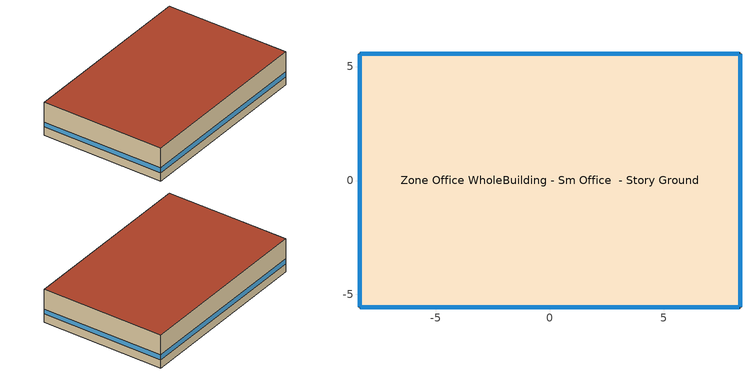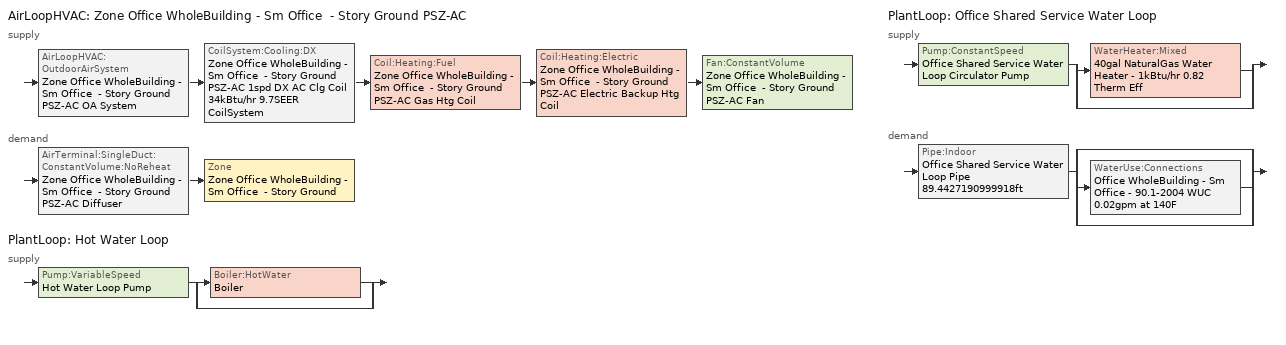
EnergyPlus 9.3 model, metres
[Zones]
Zone Office WholeBuilding - Sm Office  - Story Ground
 floor ground (Typical Insulated Carpeted 6in Slab Floor): -8.35,-5.56 -8.35,5.56 8.35,5.56 8.35,-5.56 z0
 wall outside (Typical Insulated Exterior Mass Wall R-8.13): -8.35,5.56 -8.35,-5.56 8.35,-5.56 8.35,5.56 -8.35,5.56 z0:3.05
 window (U 0.57 SHGC 0.49 Dbl Blue 6mm/6mm Air): -8.35,5.54 -8.35,-5.54 / 8.32,5.56 -8.32,5.56 / 8.35,-5.54 8.35,5.54 / -8.32,-5.56 8.32,-5.56 z0.76:1.22
 roof outside (Typical IEAD Roof R-15.87): 8.35,-5.56 8.35,5.56 -8.35,5.56 -8.35,-5.56 z3.05
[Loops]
AirLoopHVAC 'Zone Office WholeBuilding - Sm Office  - Story Ground PSZ-AC'
 supply: AirLoopHVAC:OutdoorAirSystem 'Zone Office WholeBuilding - Sm Office  - Story Ground PSZ-AC OA System' > CoilSystem:Cooling:DX 'Zone Office WholeBuilding - Sm Office  - Story Ground PSZ-AC 1spd DX AC Clg Coil 34kBtu/hr 9.7SEER CoilSystem' > Coil:Heating:Fuel 'Zone Office WholeBuilding - Sm Office  - Story Ground PSZ-AC Gas Htg Coil' > Coil:Heating:Electric 'Zone Office WholeBuilding - Sm Office  - Story Ground PSZ-AC Electric Backup Htg Coil' > Fan:ConstantVolume 'Zone Office WholeBuilding - Sm Office  - Story Ground PSZ-AC Fan'
 demand: AirTerminal:SingleDuct:ConstantVolume:NoReheat 'Zone Office WholeBuilding - Sm Office  - Story Ground PSZ-AC Diffuser' > Zone 'Zone Office WholeBuilding - Sm Office  - Story Ground'
PlantLoop 'Hot Water Loop'
 supply: Pump:VariableSpeed 'Hot Water Loop Pump' > split
  | Boiler:HotWater 'Boiler'
  | bypass
PlantLoop 'Office Shared Service Water Loop'
 supply: Pump:ConstantSpeed 'Office Shared Service Water Loop Circulator Pump' > split
  | WaterHeater:Mixed '40gal NaturalGas Water Heater - 1kBtu/hr 0.82 Therm Eff'
  | bypass
 demand: Pipe:Indoor 'Office Shared Service Water Loop Pipe 89.4427190999918ft' > split
  | bypass
  | WaterUse:Connections 'Office WholeBuilding - Sm Office - 90.1-2004 WUC 0.02gpm at 140F'
  | bypass
[Building]
90.1-2004|SmallOffice: Terrain=City
[Site:Location]
Denver Centennial  Golden   Nr_CO_USA: Latitude {deg}=39.74; Longitude {deg}=-105.18; Time Zone {hr}=-7; Elevation {m}=1829
[Site:GroundTemperature:FCfactorMethod]
January Ground Temperature {C}=7.1; February Ground Temperature {C}=3; March Ground Temperature {C}=-1; April Ground Temperature {C}=0.8; May Ground Temperature {C}=-0.2; June Ground Temperature {C}=4.8; July Ground Temperature {C}=6.1; August Ground Temperature {C}=13.7; September Ground Temperature {C}=22.2; October Ground Temperature {C}=22.7; November Ground Temperature {C}=21.7; December Ground Temperature {C}=18.5
[Site:WaterMainsTemperature]
Calculation Method=Correlation; Annual Average Outdoor Air Temperature {C}=9.7; Maximum Difference In Monthly Average Outdoor Air Temperatures {deltaC}=22.8
[SizingPeriod:DesignDay] Day of Month=21; Dry-Bulb Temperature Range Modifier Type=DefaultMultipliers; Humidity Condition Type=Wetbulb; Barometric Pressure {Pa}=81198; Rain Indicator=No; Snow Indicator=No; Daylight Saving Time Indicator=No
Name | Month | Day Type | Maximum Dry-Bulb Temperature {C} | Daily Dry-Bulb Temperature Range {deltaC} | Wetbulb or DewPoint at Maximum Dry-Bulb {C} | Wind Speed {m/s} | Wind Direction {deg} | Solar Model Indicator | ASHRAE Clear Sky Optical Depth for Beam Irradiance (taub) | ASHRAE Clear Sky Optical Depth for Diffuse Irradiance (taud) | Sky Clearness
Denver Centennial  Golden   N Ann Clg .4% Condns DB=>MWB 1 | 7 | SummerDesignDay | 33 | 15.2 | 15.7 | 4.9 | 0 | ASHRAETau | 0.424 | 2.025
Denver Centennial  Golden   N Ann Clg .4% Condns WB=>MDB 1 | 7 | SummerDesignDay | 27.3 | 15.2 | 18.4 | 4.9 | 0 | ASHRAETau | 0.424 | 2.025
Denver Centennial  Golden   N Ann Htg 99.6% Condns DB 1 | 12 | WinterDesignDay | -18.8 | 0 | -18.8 | 3 | 340 | ASHRAEClearSky |  |  | 0
[Material] Thermal Absorptance=0.9
Name | Roughness | Thickness {m} | Conductivity {W/m-K} | Density {kg/m3} | Specific Heat {J/kg-K} | Solar Absorptance | Visible Absorptance
1/2IN Gypsum | Smooth | 0.0127 | 0.16 | 784.9 | 830 | 0.4 | 0.4
1IN Stucco | Smooth | 0.0253 | 0.6918 | 1858 | 837 | 0.7 | 0.92
6 in. Normalweight Concrete Floor | MediumRough | 0.1524 | 2.31 | 2322 | 832 | 0.7 | 0.7
8IN CONCRETE HW RefBldg | Rough | 0.2032 | 1.311 | 2240 | 836.8 | 0.7 | 0.7
Copper pipe 0.75in type L | Smooth | 0.001143 | 386 | 8906.27 | 385.1856 | 0.7 | 0.7
Fiberglass batt 0.5in | Smooth | 0.0127 | 0.0663448 | 11.2129 | 837.36 | 0.7 | 0.7
Metal Roof Surface | Smooth | 0.0008 | 45.28 | 7824 | 500 | 0.7 | 0.7
Roof Membrane | VeryRough | 0.0095 | 0.16 | 1121.29 | 1460 | 0.7 | 0.7
[Material:NoMass] Roughness=Smooth; Thermal Absorptance=0.9; Solar Absorptance=0.7
Name | Thermal Resistance {m2-K/W} | Visible Absorptance
Typical Carpet Pad | 0.21648 | 0.8
Typical Insulation R-14.76 | 2.59864 | 0.7
Typical Insulation R-5.74 | 1.01115 | 0.7
[WindowMaterial:Gas]
AIR 6MM: Gas Type=Air; Thickness {m}=0.0063
[WindowMaterial:Glazing] Optical Data Type=SpectralAverage; Thickness {m}=0.006; Infrared Transmittance at Normal Incidence=0; Front Side Infrared Hemispherical Emissivity=0.84; Back Side Infrared Hemispherical Emissivity=0.84; Conductivity {W/m-K}=0.9; Dirt Correction Factor for Solar and Visible Transmittance=1; Solar Diffusing=No
Name | Solar Transmittance at Normal Incidence | Front Side Solar Reflectance at Normal Incidence | Back Side Solar Reflectance at Normal Incidence | Visible Transmittance at Normal Incidence | Front Side Visible Reflectance at Normal Incidence | Back Side Visible Reflectance at Normal Incidence
BLUE 6MM | 0.48 | 0.05 | 0.05 | 0.57 | 0.06 | 0.06
CLEAR 6MM | 0.775 | 0.071 | 0.071 | 0.881 | 0.08 | 0.08
[Construction]
Copper pipe 0.75in type L with 0.5in fiberglass batt: Fiberglass batt 0.5in, Copper pipe 0.75in type L
Typical IEAD Roof R-15.87: Roof Membrane, Typical Insulation R-14.76, Metal Roof Surface
Typical Insulated Carpeted 6in Slab Floor: 6 in. Normalweight Concrete Floor, Typical Carpet Pad
Typical Insulated Exterior Mass Wall R-8.13: 1IN Stucco, 8IN CONCRETE HW RefBldg, Typical Insulation R-5.74, 1/2IN Gypsum
U 0.57 SHGC 0.49 Dbl Blue 6mm/6mm Air: BLUE 6MM, AIR 6MM, CLEAR 6MM
[Zone]
Zone Office WholeBuilding - Sm Office  - Story Ground: Multiplier=1
[ZoneInfiltration:DesignFlowRate]
Office WholeBuilding - Sm Office  - Story Ground Infiltration: Zone or ZoneList=Zone Office WholeBuilding - Sm Office  - Story Ground; Schedule=Always On Discrete; Design Flow Rate Calculation Method=Flow/ExteriorArea; Flow per Exterior Surface Area {m3/s-m2}=0.000489267; Constant Term Coefficient=0; Temperature Term Coefficient=0; Velocity Term Coefficient=0.224; Velocity Squared Term Coefficient=0
[ZoneControl:Thermostat]
Zone Office WholeBuilding - Sm Office  - Story Ground Thermostat: Zone or ZoneList=Zone Office WholeBuilding - Sm Office  - Story Ground; Control Type Schedule=Zone Office WholeBuilding - Sm Office  - Story Ground Thermostat Schedule; Control 1=Office WholeBuilding - Sm Office - 90.1-2004 Thermostat
[ThermostatSetpoint:DualSetpoint]
Office WholeBuilding - Sm Office - 90.1-2004 Thermostat: Heating Setpoint Temperature Schedule=OfficeSmall HTGSETP_SCH_NO_OPTIMUM; Cooling Setpoint Temperature Schedule=OfficeSmall CLGSETP_SCH_NO_OPTIMUM
[AirTerminal:SingleDuct:ConstantVolume:NoReheat]
Zone Office WholeBuilding - Sm Office  - Story Ground PSZ-AC Diffuser: Availability Schedule=Always On Discrete; Maximum Air Flow Rate {m3/s}=AutoSize
[Zone equipment]
Zone Office WholeBuilding - Sm Office  - Story Ground: Zone Office WholeBuilding - Sm Office  - Story Ground PSZ-AC Diffuser
[Sizing:Zone]
Zone Office WholeBuilding - Sm Office  - Story Ground: Zone Cooling Design Supply Air Temperature Input Method=SupplyAirTemperature; Zone Cooling Design Supply Air Temperature {C}=12.7778; Zone Cooling Design Supply Air Temperature Difference {deltaC}=11.11; Zone Heating Design Supply Air Temperature Input Method=SupplyAirTemperature; Zone Heating Design Supply Air Temperature {C}=50; Zone Heating Design Supply Air Temperature Difference {deltaC}=11.11; Zone Cooling Design Supply Air Humidity Ratio {kgWater/kgDryAir}=0.0085; Zone Heating Design Supply Air Humidity Ratio {kgWater/kgDryAir}=0.008; Design Specification Outdoor Air Object=Office WholeBuilding - Sm Office Ventilation; Cooling Design Air Flow Method=DesignDay; Cooling Design Air Flow Rate {m3/s}=0; Cooling Minimum Air Flow per Zone Floor Area {m3/s-m2}=0.000762; Cooling Minimum Air Flow {m3/s}=0; Cooling Minimum Air Flow Fraction=0; Heating Design Air Flow Method=DesignDay; Heating Design Air Flow Rate {m3/s}=0; Heating Maximum Air Flow per Zone Floor Area {m3/s-m2}=0.002032; Heating Maximum Air Flow {m3/s}=0.141576; Heating Maximum Air Flow Fraction=0.3; Account for Dedicated Outdoor Air System=No
[Controller:MechanicalVentilation]
Controller Mechanical Ventilation 1: Availability Schedule=Always On Discrete; Demand Controlled Ventilation=No; System Outdoor Air Method=ZoneSum; Zone or ZoneList Name 1=Zone Office WholeBuilding - Sm Office  - Story Ground; Design Specification Outdoor Air Object Name 1=Office WholeBuilding - Sm Office Ventilation
[DesignSpecification:OutdoorAir]
Office WholeBuilding - Sm Office Ventilation: Outdoor Air Method=Sum; Outdoor Air Flow per Person {m3/s-person}=0; Outdoor Air Flow per Zone Floor Area {m3/s-m2}=0.000508; Outdoor Air Flow per Zone {m3/s}=0; Outdoor Air Flow Air Changes per Hour {1/hr}=0
[AirLoopHVAC]
Zone Office WholeBuilding - Sm Office  - Story Ground PSZ-AC: Design Supply Air Flow Rate {m3/s}=AutoSize
[Sizing:System]
Zone Office WholeBuilding - Sm Office  - Story Ground PSZ-AC: Type of Load to Size On=Sensible; Design Outdoor Air Flow Rate {m3/s}=Autosize; Central Heating Maximum System Air Flow Ratio=1; Preheat Design Temperature {C}=7.22222; Preheat Design Humidity Ratio {kgWater/kgDryAir}=0.008; Precool Design Temperature {C}=12.7778; Precool Design Humidity Ratio {kgWater/kgDryAir}=0.008; Central Cooling Design Supply Air Temperature {C}=12.7778; Central Heating Design Supply Air Temperature {C}=50; Type of Zone Sum to Use=Coincident; 100% Outdoor Air in Cooling=No; 100% Outdoor Air in Heating=No; Central Cooling Design Supply Air Humidity Ratio {kgWater/kgDryAir}=0.0085; Central Heating Design Supply Air Humidity Ratio {kgWater/kgDryAir}=0.008; Cooling Supply Air Flow Rate Method=DesignDay; Cooling Supply Air Flow Rate {m3/s}=0; Cooling Supply Air Flow Rate Per Floor Area {m3/s-m2}=0.00996765; Cooling Fraction of Autosized Cooling Supply Air Flow Rate=1; Cooling Supply Air Flow Rate Per Unit Cooling Capacity {m3/s-W}=3.94755e-05; Heating Supply Air Flow Rate Method=DesignDay; Heating Supply Air Flow Rate {m3/s}=0; Heating Supply Air Flow Rate Per Floor Area {m3/s-m2}=0.00996765; Heating Fraction of Autosized Heating Supply Air Flow Rate=1; Heating Fraction of Autosized Cooling Supply Air Flow Rate=1; Heating Supply Air Flow Rate Per Unit Heating Capacity {m3/s-W}=3.15882e-05; System Outdoor Air Method=ZoneSum; Zone Maximum Outdoor Air Fraction=1; Cooling Design Capacity Method=CoolingDesignCapacity; Cooling Design Capacity {W}=Autosize; Cooling Design Capacity Per Floor Area {W/m2}=234.7; Fraction of Autosized Cooling Design Capacity=1; Heating Design Capacity Method=HeatingDesignCapacity; Heating Design Capacity {W}=Autosize; Heating Design Capacity Per Floor Area {W/m2}=157; Fraction of Autosized Heating Design Capacity=1; Central Cooling Capacity Control Method=OnOff
[AvailabilityManager:NightCycle]
Availability Manager Night Cycle 1: Applicability Schedule=Always On Discrete; Fan Schedule=Zone Office WholeBuilding - Sm Office  - Story Ground PSZ-AC Occ Sch; Control Type=CycleOnAny; Thermostat Tolerance {deltaC}=1; Cycling Run Time Control Type=FixedRunTime; Cycling Run Time {s}=1800
[Controller:OutdoorAir]
Zone Office WholeBuilding - Sm Office  - Story Ground PSZ-AC OA System Controller: Minimum Outdoor Air Flow Rate {m3/s}=Autosize; Maximum Outdoor Air Flow Rate {m3/s}=Autosize; Economizer Control Type=NoEconomizer; Economizer Control Action Type=ModulateFlow; Economizer Maximum Limit Dry-Bulb Temperature {C}=28; Economizer Maximum Limit Enthalpy {J/kg}=64000; Lockout Type=LockoutWithCompressor; Minimum Limit Type=FixedMinimum; Minimum Outdoor Air Schedule=Always On Discrete; Mechanical Ventilation Controller=Controller Mechanical Ventilation 1; High Humidity Control=No; Control High Indoor Humidity Based on Outdoor Humidity Ratio=Yes; Heat Recovery Bypass Control Type=BypassWhenWithinEconomizerLimits
[AvailabilityManager:Scheduled]
Zone Office WholeBuilding - Sm Office  - Story Ground PSZ-AC OA System Availability Manager: Schedule=Always On Discrete
[SetpointManager:MixedAir] Control Variable=Temperature
Name | Setpoint Node or NodeList
Zone Office WholeBuilding - Sm Office  - Story Ground PSZ-AC Mixed Air Node OS Default SPM | Zone Office WholeBuilding - Sm Office  - Story Ground PSZ-AC Mixed Air Node
Zone Office WholeBuilding - Sm Office  - Story Ground PSZ-AC 1spd DX AC Clg Coil Outlet Air Node OS Default SPM | Zone Office WholeBuilding - Sm Office  - Story Ground PSZ-AC 1spd DX AC Clg Coil Outlet Air Node
Zone Office WholeBuilding - Sm Office  - Story Ground PSZ-AC Gas Htg Coil Outlet Air Node OS Default SPM | Zone Office WholeBuilding - Sm Office  - Story Ground PSZ-AC Gas Htg Coil Outlet Air Node
Zone Office WholeBuilding - Sm Office  - Story Ground PSZ-AC Electric Backup Htg Coil Outlet Air Node OS Default SPM | Zone Office WholeBuilding - Sm Office  - Story Ground PSZ-AC Electric Backup Htg Coil Outlet Air Node
[CoilSystem:Cooling:DX]
Zone Office WholeBuilding - Sm Office  - Story Ground PSZ-AC 1spd DX AC Clg Coil 34kBtu/hr 9.7SEER CoilSystem: Availability Schedule=Always On Discrete; Cooling Coil=UTSS Coil 0
[Coil:Heating:Fuel]
Zone Office WholeBuilding - Sm Office  - Story Ground PSZ-AC Gas Htg Coil: Availability Schedule=Always On Discrete; Fuel Type=NaturalGas; Burner Efficiency=0.8; Nominal Capacity {W}=AutoSize; Parasitic Electric Load {W}=0; Parasitic Fuel Load {W}=0
[Coil:Heating:Electric]
Zone Office WholeBuilding - Sm Office  - Story Ground PSZ-AC Electric Backup Htg Coil: Availability Schedule=Always On Discrete; Efficiency=1; Nominal Capacity {W}=Autosize
[Fan:ConstantVolume]
Zone Office WholeBuilding - Sm Office  - Story Ground PSZ-AC Fan: Availability Schedule=Zone Office WholeBuilding - Sm Office  - Story Ground PSZ-AC Occ Sch; Fan Total Efficiency=0.53625; Pressure Rise {Pa}=622.722; Maximum Flow Rate {m3/s}=AutoSize; Motor Efficiency=0.825; Motor In Airstream Fraction=1
[SetpointManager:SingleZone:Reheat]
Zone Office WholeBuilding - Sm Office  - Story Ground Setpoint Manager SZ Reheat: Control Variable=Temperature; Minimum Supply Air Temperature {C}=12.7778; Maximum Supply Air Temperature {C}=50; Control Zone=Zone Office WholeBuilding - Sm Office  - Story Ground; Setpoint Node or NodeList=Zone Office WholeBuilding - Sm Office  - Story Ground PSZ-AC Supply Outlet Node
[PlantLoop] Fluid Type=Water; Minimum Loop Temperature {C}=10; Maximum Loop Flow Rate {m3/s}=Autosize; Minimum Loop Flow Rate {m3/s}=0; Plant Loop Volume {m3}=Autocalculate; Load Distribution Scheme=Optimal; Plant Loop Demand Calculation Scheme=SingleSetpoint
Name | Plant Equipment Operation Scheme | Maximum Loop Temperature {C}
Hot Water Loop | Hot Water Loop Operation Schemes | 100
Office Shared Service Water Loop | Office Shared Service Water Loop Operation Schemes | 60
[Sizing:Plant] Loop Type=Heating; Sizing Option=NonCoincident; Zone Timesteps in Averaging Window=1; Coincident Sizing Factor Mode=None
Name | Design Loop Exit Temperature {C} | Loop Design Temperature Difference {deltaC}
Hot Water Loop | 82.2222 | 11.1111
Office Shared Service Water Loop | 60 | 5
[Pump:VariableSpeed]
Hot Water Loop Pump: Design Maximum Flow Rate {m3/s}=Autosize; Design Pump Head {Pa}=179344; Design Power Consumption {W}=Autosize; Motor Efficiency=1; Fraction of Motor Inefficiencies to Fluid Stream=0; Coefficient 1 of the Part Load Performance Curve=0; Coefficient 2 of the Part Load Performance Curve=1; Coefficient 3 of the Part Load Performance Curve=0; Coefficient 4 of the Part Load Performance Curve=0; Design Minimum Flow Rate {m3/s}=0; Pump Control Type=Intermittent; Skin Loss Radiative Fraction=0.5; Design Power Sizing Method=PowerPerFlowPerPressure; Design Electric Power per Unit Flow Rate {W/(m3/s)}=348701.1; Design Shaft Power per Unit Flow Rate per Unit Head {W/((m3/s)-Pa)}=1.28205; Design Minimum Flow Rate Fraction=0
[Boiler:HotWater]
Boiler: Fuel Type=NaturalGas; Nominal Capacity {W}=Autosize; Nominal Thermal Efficiency=0.78; Efficiency Curve Temperature Evaluation Variable=LeavingBoiler; Design Water Flow Rate {m3/s}=Autosize; Minimum Part Load Ratio=0; Maximum Part Load Ratio=1.2; Optimum Part Load Ratio=1; Water Outlet Upper Temperature Limit {C}=95; Boiler Flow Mode=LeavingSetpointModulated; Parasitic Electric Load {W}=0; Sizing Factor=1
[SetpointManager:Scheduled] Control Variable=Temperature
Name | Schedule | Setpoint Node or NodeList
Hot Water Loop Setpoint Manager | Hot Water Loop Temp - 180F | Hot Water Loop Supply Outlet Node
Service hot water setpoint manager | Service Water Loop Temp - 140F | Office Shared Service Water Loop Supply Outlet Node
[PlantEquipmentOperationSchemes] Control Scheme Object Type 1=PlantEquipmentOperation:HeatingLoad; Control Scheme Schedule Name 1=Always On Discrete
Name | Control Scheme Name 1
Hot Water Loop Operation Schemes | Hot Water Loop Heating Operation Scheme
Office Shared Service Water Loop Operation Schemes | Office Shared Service Water Loop Heating Operation Scheme
[PlantEquipmentOperation:HeatingLoad] Load Range Lower Limit 1 {W}=0; Load Range Upper Limit 1 {W}=1000000000
Name | Range Equipment List Name 1
Hot Water Loop Heating Operation Scheme | Hot Water Loop Heating Equipment List
Office Shared Service Water Loop Heating Operation Scheme | Office Shared Service Water Loop Heating Equipment List
[PlantEquipmentList]
Hot Water Loop Heating Equipment List: Boiler:HotWater, Boiler
Office Shared Service Water Loop Heating Equipment List: WaterHeater:Mixed, 40gal NaturalGas Water Heater - 1kBtu/hr 0.82 Therm Eff
[Pump:ConstantSpeed]
Office Shared Service Water Loop Circulator Pump: Design Flow Rate {m3/s}=Autosize; Design Pump Head {Pa}=29890.7; Design Power Consumption {W}=Autosize; Motor Efficiency=0.825; Fraction of Motor Inefficiencies to Fluid Stream=0; Pump Control Type=Intermittent; Design Power Sizing Method=PowerPerFlowPerPressure; Design Electric Power per Unit Flow Rate {W/(m3/s)}=348701.1; Design Shaft Power per Unit Flow Rate per Unit Head {W-s/m3-Pa}=1.28205
[WaterHeater:Mixed]
40gal NaturalGas Water Heater - 1kBtu/hr 0.82 Therm Eff: Tank Volume {m3}=0.151416; Setpoint Temperature Schedule=Service Water Loop Temp - 140F; Deadband Temperature Difference {deltaC}=2; Maximum Temperature Limit {C}=60; Heater Control Type=Cycle; Heater Maximum Capacity {W}=335.578; Heater Ignition Minimum Flow Rate {m3/s}=0; Heater Ignition Delay {s}=0; Heater Fuel Type=NaturalGas; Heater Thermal Efficiency=0.82; Off Cycle Parasitic Fuel Consumption Rate {W}=0; Off Cycle Parasitic Fuel Type=NaturalGas; Off Cycle Parasitic Heat Fraction to Tank=0; On Cycle Parasitic Fuel Consumption Rate {W}=0; On Cycle Parasitic Fuel Type=NaturalGas; On Cycle Parasitic Heat Fraction to Tank=0; Ambient Temperature Indicator=Schedule; Ambient Temperature Schedule=Water Heater Ambient Temp Schedule - 71.6f; Off Cycle Loss Coefficient to Ambient Temperature {W/K}=0.156727; Off Cycle Loss Fraction to Zone=1; On Cycle Loss Coefficient to Ambient Temperature {W/K}=0.156727; On Cycle Loss Fraction to Zone=1; Use Side Effectiveness=1; Source Side Effectiveness=1; Use Side Design Flow Rate {m3/s}=Autosize; Source Side Design Flow Rate {m3/s}=Autosize; Indirect Water Heating Recovery Time {hr}=1.5; Source Side Flow Control Mode=IndirectHeatPrimarySetpoint
[Pipe:Indoor]
Office Shared Service Water Loop Pipe 89.4427190999918ft: Construction=Copper pipe 0.75in type L with 0.5in fiberglass batt; Environment Type=Schedule; Ambient Temperature Schedule=Office Shared Service Water Loop Piping Air Temp - 70F; Ambient Air Velocity Schedule=Office Shared Service Water Loop Piping Air Velocity - 0.67mph; Pipe Inside Diameter {m}=0.019939; Pipe Length {m}=27.2621
[WaterUse:Connections]
Office WholeBuilding - Sm Office - 90.1-2004 WUC 0.02gpm at 140F: Water Use Equipment Name 1=Office WholeBuilding - Sm Office - 90.1-2004 Service Water Use 0.02gpm at 140F
[WaterUse:Equipment]
Office WholeBuilding - Sm Office - 90.1-2004 Service Water Use 0.02gpm at 140F: Peak Flow Rate {m3/s}=1.14668e-06; Flow Rate Fraction Schedule=OfficeSmall BLDG_SWH_SCH; Target Temperature Schedule=Mixed Water At Faucet Temp - 140F; Sensible Fraction Schedule=Fraction Sensible - 0.2; Latent Fraction Schedule=Fraction Latent - 0.05
[Exterior:Lights] Control Option=AstronomicalClock
Name | Schedule | Design Level {W}
Building Facades | Schedule Ruleset 1 | 365.148
Main Entries | Always On Discrete | 240
Other Doors | Always On Discrete | 32
Parking Areas and Drives | Always On Discrete | 486
[UtilityCost:Tariff]
Name | Output Meter | Conversion Factor Choice | Demand Window Length | Monthly Charge or Variable | Energy Conversion Factor
Electricity Tariff | ElectricityPurchased:Facility | kWh | Day | 120
Gas Tariff | Gas:Facility | Therm | Day | 50
Water Tariff | Water:Facility | UserDefined |  | 0 | 1
DistrictHeating Tariff | DistrictHeating:Facility | Therm | Day | 0
DistrictCooling Tariff | DistrictCooling:Facility | Therm | Day | 0
[UtilityCost:Charge:Simple] Season=Annual
Name | Utility Cost Charge Simple | Tariff | Source Variable | Category Variable | Cost per Unit Value or Variable
 | ElectricityTariffEnergyCharge | Electricity Tariff | totalEnergy | EnergyCharges | 0.12
 | ElectricityTariffDemandCharge | Electricity Tariff | totalDemand | DemandCharges | 12
 | GasTariffEnergyCharge | Gas Tariff | totalEnergy | EnergyCharges | 0.5
 | WaterTariffEnergyCharge | Water Tariff | totalEnergy | EnergyCharges | 1.32086
 | DistrictHeatingTariffEnergyCharge | DistrictHeating Tariff | totalEnergy | EnergyCharges | 0.2
 | DistrictCoolingTariffEnergyCharge | DistrictCooling Tariff | totalEnergy | EnergyCharges | 0.2
[Coil:Cooling:DX:SingleSpeed:ThermalStorage]
UTSS Coil 0: Operating Mode Control Method=EMSControlled; Operation Mode Control Schedule=Simple User Sched; Storage Type=Ice; Ice Storage Capacity {GJ}=AutoSize; Storage Capacity Sizing Factor {hr}=6; Storage Tank to Ambient U-value Times Area Heat Transfer Coefficient {W/K}=7.913; Rated Evaporator Air Flow Rate {m3/s}=AutoSize; Cooling Only Mode Available=Yes; Cooling Only Mode Rated Total Evaporator Cooling Capacity {W}=Autosize; Cooling Only Mode Rated Sensible Heat Ratio=0.7; Cooling Only Mode Rated COP {W/W}=3.14722; Cooling Only Mode Total Evaporator Cooling Capacity Function of Temperature Curve=CoilClgDXQRatio_fTwbToadbSI; Cooling Only Mode Total Evaporator Cooling Capacity Function of Flow Fraction Curve=CoilClgDXSnglQRatio_fCFMRatio; Cooling Only Mode Energy Input Ratio Function of Temperature Curve=CoilClgDXEIRRatio_fTwbToadbSI; Cooling Only Mode Energy Input Ratio Function of Flow Fraction Curve=CoilClgDXSnglEIRRatio_fCFMRatio; Cooling Only Mode Part Load Fraction Correlation Curve=CoilClgDXEIRRatio_fQFrac; Cooling Only Mode Sensible Heat Ratio Function of Temperature Curve=Cool-SHR-fT; Cooling Only Mode Sensible Heat Ratio Function of Flow Fraction Curve=Cool-SHR-fFF; Cooling And Charge Mode Available=No; Cooling And Charge Mode Rated Total Evaporator Cooling Capacity {W}=AutoSize; Cooling And Charge Mode Capacity Sizing Factor=1; Cooling And Charge Mode Rated Storage Charging Capacity {W}=AutoSize; Cooling And Charge Mode Storage Capacity Sizing Factor=0.86; Cooling And Charge Mode Rated Sensible Heat Ratio=0.7; Cooling And Charge Mode Cooling Rated COP {W/W}=3.66668; Cooling And Charge Mode Charging Rated COP {W/W}=2.17; Cooling And Charge Mode Total Evaporator Cooling Capacity Function of Temperature Curve=CoolCharge-Cool-Cap-fT; Cooling And Charge Mode Total Evaporator Cooling Capacity Function of Flow Fraction Curve=ConstantCubic; Cooling And Charge Mode Evaporator Energy Input Ratio Function of Temperature Curve=CoolCharge-Cool-EIR-fT; Cooling And Charge Mode Evaporator Energy Input Ratio Function of Flow Fraction Curve=ConstantCubic; Cooling And Charge Mode Evaporator Part Load Fraction Correlation Curve=Cool-PLF-fPLR; Cooling And Charge Mode Storage Charge Capacity Function of Total Evaporator PLR Curve=ConstantCubic; Cooling And Charge Mode Storage Energy Input Ratio Function of Flow Fraction Curve=ConstantCubic; Cooling And Charge Mode Storage Energy Part Load Fraction Correlation Curve=ConstantCubic; Cooling And Charge Mode Sensible Heat Ratio Function of Temperature Curve=Cool-SHR-fT; Cooling And Charge Mode Sensible Heat Ratio Function of Flow Fraction Curve=Cool-SHR-fFF; Cooling And Discharge Mode Available=No; Charge Only Mode Available=Yes; Charge Only Mode Rated Storage Charging Capacity {W}=AutoSize; Charge Only Mode Capacity Sizing Factor=0.8; Charge Only Mode Charging Rated COP {W/W}=3.09; Charge Only Mode Storage Charge Capacity Function of Temperature Curve=ChargeOnly-Cap-fT; Charge Only Mode Storage Energy Input Ratio Function of Temperature Curve=ChargeOnly-EIR-fT; Discharge Only Mode Available=Yes; Discharge Only Mode Rated Storage Discharging Capacity {W}=AutoSize; Discharge Only Mode Capacity Sizing Factor=1.37; Discharge Only Mode Rated Sensible Heat Ratio=0.64; Discharge Only Mode Rated COP {W/W}=63.6; Discharge Only Mode Storage Discharge Capacity Function of Temperature Curve=Discharge-Cap-fT; Discharge Only Mode Storage Discharge Capacity Function of Flow Fraction Curve=Discharge-Cap-fFF; Discharge Only Mode Energy Input Ratio Function of Temperature Curve=ConstantBi; Discharge Only Mode Energy Input Ratio Function of Flow Fraction Curve=ConstantCubic; Discharge Only Mode Part Load Fraction Correlation Curve=ConstantCubic; Discharge Only Mode Sensible Heat Ratio Function of Temperature Curve=Discharge-SHR-fT-NREL; Discharge Only Mode Sensible Heat Ratio Function of Flow Fraction Curve=Discharge-SHR-fFF; Ancillary Electric Power {W}=0; Cold Weather Operation Minimum Outdoor Air Temperature {C}=2; Cold Weather Operation Ancillary Power {W}=0; Condenser Design Air Flow Rate {m3/s}=autocalculate; Condenser Air Flow Sizing Factor=1.25; Condenser Type=AirCooled
[EnergyManagementSystem:Sensor]
Name | Output:Variable or Output:Meter Index Key | Output:Variable or Output:Meter
TESIntendedSchedule | Simple User Sched | Schedule Value
UTSS_Coil_0_sTES | UTSS Coil 0 | Cooling Coil Ice Thermal Storage End Fraction
[EnergyManagementSystem:Actuator]
UTSS_Coil_0_OpMode: Actuated Component Unique=UTSS Coil 0; Actuated Component Type=Coil:Cooling:DX:SingleSpeed:ThermalStorage; Actuated Component Control Type=Operating Mode
[EnergyManagementSystem:GlobalVariable]
UTSS_Coil_0_MinSOC
[EnergyManagementSystem:Program]
UTSS_Coil_0_Control: SET UTSS_Coil_0_OpMode = TESIntendedSchedule; IF CurrentEnvironment == 1; SET UTSS_Coil_0_MinSOC = 1; ENDIF; IF (UTSS_Coil_0_OpMode == 5); IF ( UTSS_Coil_0_sTES < 0.05 ); SET UTSS_Coil_0_OpMode = 1; ENDIF; SET UTSS_Coil_0_MinSOC = UTSS_Coil_0_sTES; ENDIF; IF (UTSS_Coil_0_OpMode == 4); IF ( UTSS_Coil_0_sTES > 0.99 ); SET UTSS_Coil_0_OpMode = 1; ENDIF; ENDIF
[EnergyManagementSystem:ProgramCallingManager]
UTSS_Coil_0_TES_PrgmCallMgr: AfterPredictorAfterHVACManagers; UTSS_Coil_0_Control
[Schedule:Compact]
Zone Office WholeBuilding - Sm Office  - Story Ground Thermostat Schedule: Through: 12/31, For: AllDays, Until: 24:00, 4
Simple User Sched: Through: 12/31, For: AllDays, Until: 07:00, 4, Until: 12:00, 1, Until: 18:00, 5, Until: 22:00, 1, Until: 24:00, 4
[Schedule:Day:Interval]
OfficeSmall HTGSETP_SCH_NO_OPTIMUM Default; OfficeSmall HTGSETP_SCH_NO_OPTIMUM Summer Design Day: No, 24:00, 15.56
OfficeSmall HTGSETP_SCH_NO_OPTIMUM Wkdy Day: No, 06:00, 15.56, 19:00, 21.11, 24:00, 15.56
OfficeSmall HTGSETP_SCH_NO_OPTIMUM Winter Design Day: No, 24:00, 21.11
OfficeSmall CLGSETP_SCH_NO_OPTIMUM Default; OfficeSmall CLGSETP_SCH_NO_OPTIMUM Winter Design Day: No, 24:00, 29.44
OfficeSmall CLGSETP_SCH_NO_OPTIMUM Wkdy Day: No, 06:00, 29.44, 18:00, 23.89, 24:00, 29.44
OfficeSmall CLGSETP_SCH_NO_OPTIMUM Summer Design Day: No, 24:00, 23.89
Fraction Latent - 0.05 Default: No, 24:00, 0.05
Fraction Sensible - 0.2 Default: No, 24:00, 0.2
Hot Water Loop Temp - 180F Default: No, 24:00, 82.2222
Mixed Water At Faucet Temp - 140F Default; Service Water Loop Temp - 140F Default: No, 24:00, 60
Office Shared Service Water Loop Piping Air Temp - 70F Default: No, 24:00, 21.1111
Office Shared Service Water Loop Piping Air Velocity - 0.67mph Default: No, 24:00, 0.3
OfficeSmall BLDG_SWH_SCH Default; Zone Office WholeBuilding - Sm Office  - Story Ground PSZ-AC Occ Sch Sunday: No, 24:00, 0
OfficeSmall BLDG_SWH_SCH Summer Design Day; OfficeSmall BLDG_SWH_SCH Winter Design Day; OfficeSmall BLDG_SWH_SCH WntrDsn|SmrDsn|Wkdy Day: No, 07:00, 0, 08:00, 0.27, 09:00, 0.55, 11:00, 0.64, 12:00, 0.82, 13:00, 1, 14:00, 0.91, 16:00, 0.55, 17:00, 0.73, 19:00, 0.37, 20:00, 0.18, 21:00, 0.27, 22:00, 0.09, 24:00, 0
Schedule Day 11: No, 06:00, 0, 24:00, 1
Water Heater Ambient Temp Schedule - 71.6f Default: No, 24:00, 22
Zone Office WholeBuilding - Sm Office  - Story Ground PSZ-AC Occ Sch Default; Zone Office WholeBuilding - Sm Office  - Story Ground PSZ-AC Occ Sch Friday: No, 07:00, 0, 18:00, 1, 24:00, 0
Zone Office WholeBuilding - Sm Office  - Story Ground PSZ-AC Occ Sch Summer Design Day; Zone Office WholeBuilding - Sm Office  - Story Ground PSZ-AC Occ Sch Winter Design Day: No, 24:00, 1
[Schedule:Week:Daily]
OfficeSmall HTGSETP_SCH_NO_OPTIMUM Week Rule - Jan1-Dec31: OfficeSmall HTGSETP_SCH_NO_OPTIMUM Default, OfficeSmall HTGSETP_SCH_NO_OPTIMUM Wkdy Day, OfficeSmall HTGSETP_SCH_NO_OPTIMUM Wkdy Day, OfficeSmall HTGSETP_SCH_NO_OPTIMUM Wkdy Day, OfficeSmall HTGSETP_SCH_NO_OPTIMUM Wkdy Day, OfficeSmall HTGSETP_SCH_NO_OPTIMUM Wkdy Day, OfficeSmall HTGSETP_SCH_NO_OPTIMUM Default, OfficeSmall HTGSETP_SCH_NO_OPTIMUM Default, OfficeSmall HTGSETP_SCH_NO_OPTIMUM Summer Design Day, OfficeSmall HTGSETP_SCH_NO_OPTIMUM Winter Design Day, OfficeSmall HTGSETP_SCH_NO_OPTIMUM Default, OfficeSmall HTGSETP_SCH_NO_OPTIMUM Default
OfficeSmall CLGSETP_SCH_NO_OPTIMUM Week Rule - Jan1-Dec31: OfficeSmall CLGSETP_SCH_NO_OPTIMUM Default, OfficeSmall CLGSETP_SCH_NO_OPTIMUM Wkdy Day, OfficeSmall CLGSETP_SCH_NO_OPTIMUM Wkdy Day, OfficeSmall CLGSETP_SCH_NO_OPTIMUM Wkdy Day, OfficeSmall CLGSETP_SCH_NO_OPTIMUM Wkdy Day, OfficeSmall CLGSETP_SCH_NO_OPTIMUM Wkdy Day, OfficeSmall CLGSETP_SCH_NO_OPTIMUM Default, OfficeSmall CLGSETP_SCH_NO_OPTIMUM Default, OfficeSmall CLGSETP_SCH_NO_OPTIMUM Summer Design Day, OfficeSmall CLGSETP_SCH_NO_OPTIMUM Winter Design Day, OfficeSmall CLGSETP_SCH_NO_OPTIMUM Default, OfficeSmall CLGSETP_SCH_NO_OPTIMUM Default
Fraction Latent - 0.05 Week Rule - Jan1-Dec31: Fraction Latent - 0.05 Default, Fraction Latent - 0.05 Default, Fraction Latent - 0.05 Default, Fraction Latent - 0.05 Default, Fraction Latent - 0.05 Default, Fraction Latent - 0.05 Default, Fraction Latent - 0.05 Default, Fraction Latent - 0.05 Default, Fraction Latent - 0.05 Default, Fraction Latent - 0.05 Default, Fraction Latent - 0.05 Default, Fraction Latent - 0.05 Default
Fraction Sensible - 0.2 Week Rule - Jan1-Dec31: Fraction Sensible - 0.2 Default, Fraction Sensible - 0.2 Default, Fraction Sensible - 0.2 Default, Fraction Sensible - 0.2 Default, Fraction Sensible - 0.2 Default, Fraction Sensible - 0.2 Default, Fraction Sensible - 0.2 Default, Fraction Sensible - 0.2 Default, Fraction Sensible - 0.2 Default, Fraction Sensible - 0.2 Default, Fraction Sensible - 0.2 Default, Fraction Sensible - 0.2 Default
Hot Water Loop Temp - 180F Week Rule - Jan1-Dec31: Hot Water Loop Temp - 180F Default, Hot Water Loop Temp - 180F Default, Hot Water Loop Temp - 180F Default, Hot Water Loop Temp - 180F Default, Hot Water Loop Temp - 180F Default, Hot Water Loop Temp - 180F Default, Hot Water Loop Temp - 180F Default, Hot Water Loop Temp - 180F Default, Hot Water Loop Temp - 180F Default, Hot Water Loop Temp - 180F Default, Hot Water Loop Temp - 180F Default, Hot Water Loop Temp - 180F Default
Mixed Water At Faucet Temp - 140F Week Rule - Jan1-Dec31: Mixed Water At Faucet Temp - 140F Default, Mixed Water At Faucet Temp - 140F Default, Mixed Water At Faucet Temp - 140F Default, Mixed Water At Faucet Temp - 140F Default, Mixed Water At Faucet Temp - 140F Default, Mixed Water At Faucet Temp - 140F Default, Mixed Water At Faucet Temp - 140F Default, Mixed Water At Faucet Temp - 140F Default, Mixed Water At Faucet Temp - 140F Default, Mixed Water At Faucet Temp - 140F Default, Mixed Water At Faucet Temp - 140F Default, Mixed Water At Faucet Temp - 140F Default
Office Shared Service Water Loop Piping Air Temp - 70F Week Rule - Jan1-Dec31: Office Shared Service Water Loop Piping Air Temp - 70F Default, Office Shared Service Water Loop Piping Air Temp - 70F Default, Office Shared Service Water Loop Piping Air Temp - 70F Default, Office Shared Service Water Loop Piping Air Temp - 70F Default, Office Shared Service Water Loop Piping Air Temp - 70F Default, Office Shared Service Water Loop Piping Air Temp - 70F Default, Office Shared Service Water Loop Piping Air Temp - 70F Default, Office Shared Service Water Loop Piping Air Temp - 70F Default, Office Shared Service Water Loop Piping Air Temp - 70F Default, Office Shared Service Water Loop Piping Air Temp - 70F Default, Office Shared Service Water Loop Piping Air Temp - 70F Default, Office Shared Service Water Loop Piping Air Temp - 70F Default
Office Shared Service Water Loop Piping Air Velocity - 0.67mph Week Rule - Jan1-Dec31: Office Shared Service Water Loop Piping Air Velocity - 0.67mph Default, Office Shared Service Water Loop Piping Air Velocity - 0.67mph Default, Office Shared Service Water Loop Piping Air Velocity - 0.67mph Default, Office Shared Service Water Loop Piping Air Velocity - 0.67mph Default, Office Shared Service Water Loop Piping Air Velocity - 0.67mph Default, Office Shared Service Water Loop Piping Air Velocity - 0.67mph Default, Office Shared Service Water Loop Piping Air Velocity - 0.67mph Default, Office Shared Service Water Loop Piping Air Velocity - 0.67mph Default, Office Shared Service Water Loop Piping Air Velocity - 0.67mph Default, Office Shared Service Water Loop Piping Air Velocity - 0.67mph Default, Office Shared Service Water Loop Piping Air Velocity - 0.67mph Default, Office Shared Service Water Loop Piping Air Velocity - 0.67mph Default
OfficeSmall BLDG_SWH_SCH Week Rule - Jan1-Dec31: OfficeSmall BLDG_SWH_SCH Default, OfficeSmall BLDG_SWH_SCH WntrDsn|SmrDsn|Wkdy Day, OfficeSmall BLDG_SWH_SCH WntrDsn|SmrDsn|Wkdy Day, OfficeSmall BLDG_SWH_SCH WntrDsn|SmrDsn|Wkdy Day, OfficeSmall BLDG_SWH_SCH WntrDsn|SmrDsn|Wkdy Day, OfficeSmall BLDG_SWH_SCH WntrDsn|SmrDsn|Wkdy Day, OfficeSmall BLDG_SWH_SCH Default, OfficeSmall BLDG_SWH_SCH Default, OfficeSmall BLDG_SWH_SCH Summer Design Day, OfficeSmall BLDG_SWH_SCH Winter Design Day, OfficeSmall BLDG_SWH_SCH Default, OfficeSmall BLDG_SWH_SCH Default
Schedule Ruleset 1 Week Rule - Jan1-Dec31: Schedule Day 11, Schedule Day 11, Schedule Day 11, Schedule Day 11, Schedule Day 11, Schedule Day 11, Schedule Day 11, Schedule Day 11, Schedule Day 11, Schedule Day 11, Schedule Day 11, Schedule Day 11
Service Water Loop Temp - 140F Week Rule - Jan1-Dec31: Service Water Loop Temp - 140F Default, Service Water Loop Temp - 140F Default, Service Water Loop Temp - 140F Default, Service Water Loop Temp - 140F Default, Service Water Loop Temp - 140F Default, Service Water Loop Temp - 140F Default, Service Water Loop Temp - 140F Default, Service Water Loop Temp - 140F Default, Service Water Loop Temp - 140F Default, Service Water Loop Temp - 140F Default, Service Water Loop Temp - 140F Default, Service Water Loop Temp - 140F Default
Water Heater Ambient Temp Schedule - 71.6f Week Rule - Jan1-Dec31: Water Heater Ambient Temp Schedule - 71.6f Default, Water Heater Ambient Temp Schedule - 71.6f Default, Water Heater Ambient Temp Schedule - 71.6f Default, Water Heater Ambient Temp Schedule - 71.6f Default, Water Heater Ambient Temp Schedule - 71.6f Default, Water Heater Ambient Temp Schedule - 71.6f Default, Water Heater Ambient Temp Schedule - 71.6f Default, Water Heater Ambient Temp Schedule - 71.6f Default, Water Heater Ambient Temp Schedule - 71.6f Default, Water Heater Ambient Temp Schedule - 71.6f Default, Water Heater Ambient Temp Schedule - 71.6f Default, Water Heater Ambient Temp Schedule - 71.6f Default
Zone Office WholeBuilding - Sm Office  - Story Ground PSZ-AC Occ Sch Week Rule - Jan1-Dec31: Zone Office WholeBuilding - Sm Office  - Story Ground PSZ-AC Occ Sch Sunday, Zone Office WholeBuilding - Sm Office  - Story Ground PSZ-AC Occ Sch Default, Zone Office WholeBuilding - Sm Office  - Story Ground PSZ-AC Occ Sch Friday, Zone Office WholeBuilding - Sm Office  - Story Ground PSZ-AC Occ Sch Friday, Zone Office WholeBuilding - Sm Office  - Story Ground PSZ-AC Occ Sch Friday, Zone Office WholeBuilding - Sm Office  - Story Ground PSZ-AC Occ Sch Friday, Zone Office WholeBuilding - Sm Office  - Story Ground PSZ-AC Occ Sch Sunday, Zone Office WholeBuilding - Sm Office  - Story Ground PSZ-AC Occ Sch Default, Zone Office WholeBuilding - Sm Office  - Story Ground PSZ-AC Occ Sch Summer Design Day, Zone Office WholeBuilding - Sm Office  - Story Ground PSZ-AC Occ Sch Winter Design Day, Zone Office WholeBuilding - Sm Office  - Story Ground PSZ-AC Occ Sch Default, Zone Office WholeBuilding - Sm Office  - Story Ground PSZ-AC Occ Sch Default
[Schedule:Year]
OfficeSmall HTGSETP_SCH_NO_OPTIMUM: OfficeSmall HTGSETP_SCH_NO_OPTIMUM Week Rule - Jan1-Dec31, 1, 1, 12, 31
OfficeSmall CLGSETP_SCH_NO_OPTIMUM: OfficeSmall CLGSETP_SCH_NO_OPTIMUM Week Rule - Jan1-Dec31, 1, 1, 12, 31
Fraction Latent - 0.05: Fraction Latent - 0.05 Week Rule - Jan1-Dec31, 1, 1, 12, 31
Fraction Sensible - 0.2: Fraction Sensible - 0.2 Week Rule - Jan1-Dec31, 1, 1, 12, 31
Hot Water Loop Temp - 180F: Hot Water Loop Temp - 180F Week Rule - Jan1-Dec31, 1, 1, 12, 31
Mixed Water At Faucet Temp - 140F: Mixed Water At Faucet Temp - 140F Week Rule - Jan1-Dec31, 1, 1, 12, 31
Office Shared Service Water Loop Piping Air Temp - 70F: Office Shared Service Water Loop Piping Air Temp - 70F Week Rule - Jan1-Dec31, 1, 1, 12, 31
Office Shared Service Water Loop Piping Air Velocity - 0.67mph: Office Shared Service Water Loop Piping Air Velocity - 0.67mph Week Rule - Jan1-Dec31, 1, 1, 12, 31
OfficeSmall BLDG_SWH_SCH: OfficeSmall BLDG_SWH_SCH Week Rule - Jan1-Dec31, 1, 1, 12, 31
Schedule Ruleset 1: Schedule Ruleset 1 Week Rule - Jan1-Dec31, 1, 1, 12, 31
Service Water Loop Temp - 140F: Service Water Loop Temp - 140F Week Rule - Jan1-Dec31, 1, 1, 12, 31
Water Heater Ambient Temp Schedule - 71.6f: Water Heater Ambient Temp Schedule - 71.6f Week Rule - Jan1-Dec31, 1, 1, 12, 31
Zone Office WholeBuilding - Sm Office  - Story Ground PSZ-AC Occ Sch: Zone Office WholeBuilding - Sm Office  - Story Ground PSZ-AC Occ Sch Week Rule - Jan1-Dec31, 1, 1, 12, 31
[Schedule:Constant]
Always On Discrete: Hourly Value=1
[Curve:Biquadratic]
Name | Coefficient1 Constant | Coefficient2 x | Coefficient3 x**2 | Coefficient4 y | Coefficient5 y**2 | Coefficient6 x*y | Minimum Value of x {BasedOnField A2} | Maximum Value of x {BasedOnField A2} | Minimum Value of y {BasedOnField A3} | Maximum Value of y {BasedOnField A3} | Minimum Curve Output {BasedOnField A4} | Maximum Curve Output {BasedOnField A4} | Input Unit Type for X | Input Unit Type for Y | Output Unit Type
CoilClgDXQRatio_fTwbToadbSI | 0.86779 | 0.014245 | 0.000554 | -0.007569 | 3.2e-05 | -0.000191 | 13.89 | 25 | 23.89 | 46.11 | 0.77 | 1.29
CoilClgDXEIRRatio_fTwbToadbSI | 0.116709 | 0.028458 | -0.000411 | 0.021422 | 0.000162 | -0.00068 | 13.89 | 25 | 23.89 | 46.11 | 0.77 | 1.33
Cool-SHR-fT | 1.32945 | -0.0990649 | 0.000831004 | 0.0652278 | -7.93358e-05 | -0.000587442 | 24.44 | 26.67 | 29.44 | 46.1 | 0.6661 | 1.6009 | Temperature | Temperature | Dimensionless
ConstantBi | 1 | 0 | 0 | 0 | 0 | 0 | -100 | 100 | -100 | 100
Discharge-Cap-fT | -0.561476 | 0.133949 | -0.00276524 | 0 | 0 | 0 | -100 | 100 | -100 | 100
Discharge-SHR-fT-NREL | -3.12985 | 0.108185 | 0 | 0.235966 | 0 | -0.00822764 | 16.1 | 23.9 | 23.9 | 29.4 | 0.2 | 2 | Temperature | Temperature | Dimensionless
[Curve:Quadratic]
Name | Coefficient1 Constant | Coefficient2 x | Coefficient3 x**2 | Minimum Value of x {BasedOnField A2} | Maximum Value of x {BasedOnField A2} | Minimum Curve Output {BasedOnField A3} | Maximum Curve Output {BasedOnField A3}
CoilClgDXSnglQRatio_fCFMRatio | 0.8 | 0.2 | 0 | 0.5 | 1.5
CoilClgDXSnglEIRRatio_fCFMRatio | 1.156 | -0.1816 | 0.0256 | 0 | 1
Cool-PLF-fPLR | 0.909496 | 0.0986477 | -0.00819488 | 0 | 1 | 0.7 | 1
Cool-SHR-fFF | 0.9317 | -0.0077 | 0.076 | 0.69 | 1.3
Discharge-SHR-fFF | 0.605576 | 0.506517 | -0.126471 | 0.2 | 1
[Curve:Cubic]
Name | Coefficient1 Constant | Coefficient2 x | Coefficient3 x**2 | Coefficient4 x**3 | Minimum Value of x {BasedOnField A2} | Maximum Value of x {BasedOnField A2}
CoilClgDXEIRRatio_fQFrac | 0 | 5.1091 | -8.5515 | 4.4744 | 0.7 | 1
ConstantCubic | 1 | 0 | 0 | 0 | -100 | 100
Discharge-Cap-fFF | 0.743259 | 0.167765 | 0.0852728 | 0 | -100 | 100
[Curve:Triquadratic] Coefficient6 z**2=0; Coefficient7 z=0; Coefficient8 x**2*y**2=0; Coefficient10 x*y**2=0; Coefficient11 x**2*y=0; Coefficient12 x**2*z**2=0; Coefficient13 x*z=0; Coefficient14 x*z**2=0; Coefficient15 x**2*z=0; Coefficient16 y**2*z**2=0; Coefficient17 y*z=0; Coefficient18 y*z**2=0; Coefficient19 y**2*z=0; Coefficient20 x**2*y**2*z**2=0; Coefficient21 x**2*y**2*z=0; Coefficient22 x**2*y*z**2=0; Coefficient23 x*y**2*z**2=0; Coefficient24 x**2*y*z=0; Coefficient25 x*y**2*z=0; Coefficient26 x*y*z**2=0; Coefficient27 x*y*z=0; Minimum Value of x {BasedOnField A2}=-100; Maximum Value of x {BasedOnField A2}=100; Minimum Value of y {BasedOnField A3}=-100; Maximum Value of y {BasedOnField A3}=100; Minimum Value of z {BasedOnField A4}=-100; Maximum Value of z {BasedOnField A4}=100
Name | Coefficient1 Constant | Coefficient2 x**2 | Coefficient3 x | Coefficient4 y**2 | Coefficient5 y | Coefficient9 x*y
CoolCharge-Cool-Cap-fT | 0.971212 | 0.00144345 | -0.0152755 | -6.8364e-06 | -0.00039321 | -0.000290596
CoolCharge-Cool-EIR-fT | 0.286871 | -0.000810648 | 0.0239022 | 0.000338936 | 0.0134585 | -0.000487004
[Table:IndependentVariable]
ChargeOnly-Cap-fT_IndependentVariable1; ChargeOnly-EIR-fT_IndependentVariable1: Cubic, Linear, -100, 100, Temperature, -30, -22, -14, -6, 2, 10, 18, 26, 34, 42, 50
ChargeOnly-Cap-fT_IndependentVariable2; ChargeOnly-EIR-fT_IndependentVariable2: Cubic, Linear, 0, 1, Dimensionless, 0, 0.0165, 0.033, 0.0495, 0.066, 0.0825, 0.099, 0.1155, 0.132, 0.1485, 0.165, 0.2485, 0.332, 0.4155, 0.499, 0.5825, 0.666, 0.7495, 0.833, 0.9165, 1
[Table:IndependentVariableList]
ChargeOnly-Cap-fT_IndependentVariableList: ChargeOnly-Cap-fT_IndependentVariable1, ChargeOnly-Cap-fT_IndependentVariable2
ChargeOnly-EIR-fT_IndependentVariableList: ChargeOnly-EIR-fT_IndependentVariable1, ChargeOnly-EIR-fT_IndependentVariable2
[Table:Lookup]
ChargeOnly-Cap-fT: ChargeOnly-Cap-fT_IndependentVariableList, Dimensionless, 1.49825, 1.46806, 1.44053, 1.41564, 1.3934, 1.37381, 1.35687, 1.34257, 1.33093, 1.32193, 1.42668, 1.41339, 1.40035, 1.38758, 1.37506, 1.3628, 1.3508, 1.33906, 1.32758, 1.31636, 1.3054, 1.50016, 1.47058, 1.44366, 1.41938, 1.39776, 1.37878, 1.36245, 1.34877, 1.33773, 1.32935, 1.40283, 1.39042, 1.37827, 1.36639, 1.35476, 1.34339, 1.33228, 1.32143, 1.31084, 1.30051, 1.29044, 1.48443, 1.45547, 1.42916, 1.4055, 1.38448, 1.36612, 1.3504, 1.33733, 1.32691, 1.31913, 1.36643, 1.35491, 1.34365, 1.33266, 1.32192, 1.31144, 1.30122, 1.29126, 1.28155, 1.27211, 1.26293, 1.45108, 1.42273, 1.39703, 1.37398, 1.35358, 1.33582, 1.32071, 1.30826, 1.29845, 1.29129, 1.31749, 1.30686, 1.29649, 1.28638, 1.27653, 1.26694, 1.25761, 1.24854, 1.23973, 1.23117, 1.22288, 1.40009, 1.37235, 1.34727, 1.32483, 1.30503, 1.28789, 1.2734, 1.26155, 1.25235, 1.2458, 1.25601, 1.24627, 1.23679, 1.22757, 1.21861, 1.20991, 1.20147, 1.19328, 1.18536, 1.1777, 1.17029, 1.33147, 1.30434, 1.27987, 1.25804, 1.23886, 1.22233, 1.20845, 1.19721, 1.18863, 1.18269, 1.18199, 1.17314, 1.16455, 1.15622, 1.14815, 1.14033, 1.13278, 1.12549, 1.11845, 1.11168, 1.10516, 1.24521, 1.2187, 1.19484, 1.17362, 1.15506, 1.13914, 1.12587, 1.11524, 1.10727, 1.10195, 1.09543, 1.08747, 1.07977, 1.07232, 1.06514, 1.05822, 1.05155, 1.04515, 1.039, 1.03312, 1.02749, 1.14133, 1.11543, 1.09218, 1.07157, 1.05362, 1.03831, 1.02565, 1.01564, 1.00828, 1.00357, 0.996325, 0.989253, 0.982441, 0.975888, 0.969594, 0.96356, 0.957785, 0.95227, 0.947014, 0.942017, 0.93728, 1.01981, 0.99452, 0.97188, 0.951889, 0.934546, 0.919851, 0.907804, 0.898406, 0.891656, 0.887555, 0.884681, 0.878499, 0.872576, 0.866912, 0.861507, 0.856362, 0.851476, 0.84685, 0.842483, 0.838375, 0.834527, 0.880657, 0.85598, 0.833952, 0.814573, 0.797842, 0.783759, 0.772324, 0.763538, 0.7574, 0.753911, 0.760497, 0.755204, 0.750169, 0.745395, 0.740879, 0.736623, 0.732627, 0.728889, 0.725411, 0.722193, 0.719233, 0.723872, 0.699808, 0.678392, 0.659624, 0.643505, 0.630034, 0.619211, 0.611037, 0.605511, 0.602634, 0.623772, 0.619367, 0.615222, 0.611337, 0.60771, 0.604343, 0.601236, 0.598388, 0.595799, 0.593469, 0.591399
ChargeOnly-EIR-fT: ChargeOnly-EIR-fT_IndependentVariableList, Dimensionless, 1.51077, 1.51114, 1.51071, 1.50949, 1.50747, 1.50466, 1.50105, 1.49664, 1.49143, 1.48543, 1.34084, 1.33799, 1.33511, 1.33221, 1.32929, 1.32636, 1.3234, 1.32042, 1.31742, 1.3144, 1.31136, 1.13646, 1.13867, 1.14009, 1.14071, 1.14053, 1.13956, 1.13779, 1.13522, 1.13185, 1.12769, 1.02315, 1.02151, 1.01985, 1.01817, 1.01648, 1.01476, 1.01302, 1.01126, 1.00947, 1.00767, 1.00585, 0.860351, 0.864406, 0.867663, 0.870124, 0.871788, 0.872654, 0.872724, 0.871996, 0.870471, 0.86815, 0.797533, 0.797115, 0.796676, 0.796216, 0.795736, 0.795235, 0.794714, 0.794172, 0.793609, 0.793026, 0.792423, 0.68244, 0.688336, 0.693435, 0.697736, 0.701241, 0.703948, 0.705859, 0.706972, 0.707288, 0.706808, 0.663998, 0.664798, 0.665578, 0.666337, 0.667076, 0.667794, 0.668492, 0.669168, 0.669825, 0.670461, 0.671076, 0.602728, 0.610464, 0.617404, 0.623547, 0.628892, 0.633441, 0.637192, 0.640146, 0.642303, 0.643663, 0.622542, 0.624561, 0.62656, 0.628538, 0.630495, 0.632432, 0.634349, 0.636245, 0.63812, 0.639974, 0.641808, 0.621213, 0.630791, 0.639571, 0.647555, 0.654741, 0.661131, 0.666723, 0.671518, 0.675516, 0.678717, 0.673166, 0.676404, 0.679621, 0.682818, 0.685995, 0.68915, 0.692286, 0.6954, 0.698494, 0.701568, 0.704621, 0.737896, 0.749315, 0.759936, 0.769761, 0.778788, 0.787019, 0.794452, 0.801088, 0.806927, 0.811969, 0.815869, 0.820326, 0.824762, 0.829178, 0.833573, 0.837948, 0.842302, 0.846636, 0.850949, 0.855241, 0.859513, 0.952777, 0.966037, 0.978499, 0.990165, 1.00103, 1.0111, 1.02038, 1.02886, 1.03654, 1.04342, 1.05065, 1.05633, 1.06198, 1.06762, 1.07323, 1.07883, 1.0844, 1.08995, 1.09548, 1.10099, 1.10648, 1.26586, 1.28096, 1.29526, 1.30877, 1.32148, 1.33339, 1.3445, 1.35482, 1.36434, 1.37307, 1.37751, 1.38441, 1.39128, 1.39814, 1.40497, 1.41178, 1.41857, 1.42535, 1.4321, 1.43883, 1.44554, 1.67713, 1.69407, 1.71022, 1.72557, 1.74012, 1.75387, 1.76683, 1.77898, 1.79035, 1.80091, 1.79646, 1.80457, 1.81266, 1.82074, 1.82879, 1.83682, 1.84483, 1.85282, 1.86079, 1.86874, 1.87667, 2.18661, 2.20539, 2.22338, 2.24056, 2.25695, 2.27255, 2.28735, 2.30135, 2.31455, 2.32695, 2.30748, 2.31681, 2.32612, 2.33541, 2.34468, 2.35393, 2.36316, 2.37237, 2.38156, 2.39073, 2.39988
